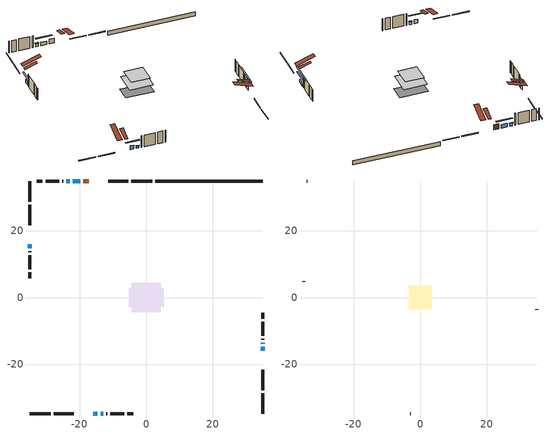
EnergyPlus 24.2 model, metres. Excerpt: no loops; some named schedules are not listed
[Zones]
conditioned space
 floor adiabatic (AdiabaticFloorConstruction): -4.38,-4.38 -4.38,4.38 4.38,4.38 4.38,-4.38 z2.75
 floor foundation (Slab1 construction): -5.25,-2.78 -5.25,2.78 5.25,2.78 5.25,-2.78 z-1.37
 wall outside (RimJoist1 construction): 1.84,34.92 -4.42,34.92 / -34.92,-34.92 -28.66,-34.92 / -34.92,34.92 -34.92,28.66 / 34.92,-34.92 34.92,-28.66 z0.31:0.61
 wall outside (RimJoist2 construction): -5.35,34.92 -11.38,34.92 / -27.73,-34.92 -21.7,-34.92 / -34.92,27.73 -34.92,21.7 / 34.92,-27.73 34.92,-21.7 z0.31:0.61
 wall outside (AdiabaticWallConstruction 1): -17.18,34.92 -18.86,34.92 z0.31:2.34
 wall outside (AdiabaticWallConstruction): 34.92,-15.91 34.92,-14.8 / -34.92,15.91 -34.92,14.8 z0.31:1.69; -19.79,34.92 -22.03,34.92 z0.31:1.7; -15.91,-34.92 -14.63,-34.92 z0.31:1.9; -22.95,34.92 -23.91,34.92 z0.31:1.5; -13.7,-34.92 -12.92,-34.92 z0.31:1.27; 34.92,-13.87 34.92,-13.58 z0.31:0.67
 wall outside (Wall1 construction): -24.84,34.92 -25.16,34.92 / -12,-34.92 -11.68,-34.92 / -34.92,13.87 -34.92,13.56 / 34.92,-12.66 34.92,-12.34 z0.31:5.19
 wall outside (Wall2 construction): -26.08,34.92 -30.18,34.92 / -10.75,-34.92 -6.66,-34.92 / -34.92,12.63 -34.92,8.53 / 34.92,-11.41 34.92,-7.32 z0.31:5.19
 wall outside (Wall3 construction): -31.11,34.92 -32.88,34.92 / -5.73,-34.92 -3.96,-34.92 / -34.92,7.6 -34.92,5.83 / 34.92,-6.39 34.92,-4.62 z0.31:5.19
 wall foundation (FoundationWall1 construction): 2.76,34.92,-1.37 2.76,34.92,0.31 31.71,34.92,0.31 31.71,34.92,0.28 34.92,34.92,0.28 34.92,34.92,-1.37
 window (WindowConstruction): 34.92,-15.91 34.92,-14.8 z0.31:1.69
 window (WindowConstruction 1): -19.79,34.92 -22.03,34.92 z0.31:1.7
 window (WindowConstruction 2): -15.91,-34.92 -14.63,-34.92 z0.31:1.9
 window (WindowConstruction 3): -34.92,15.91 -34.92,14.8 z0.31:1.69
 window (WindowConstruction 4): -22.96,34.92 -23.91,34.92 z0.31:1.5
 window (WindowConstruction 5): -13.7,-34.92 -12.93,-34.92 z0.31:1.27
 window (WindowConstruction 6): 34.92,-13.87 34.92,-13.59 z0.31:0.66
 door (Door): -17.18,34.92 -18.86,34.92 z0.31:2.34
 ceiling adiabatic (AdiabaticFloorConstruction): 4.38,-4.38 4.38,4.38 -4.38,4.38 -4.38,-4.38 z2.75
 roof outside (Roof2 construction): -16.25,34.92,5.19 -16.25,30.35,6.71 -15.05,30.35,6.71 -15.05,34.92,5.19; -16.83,-34.92,5.19 -16.83,-30.35,6.71 -18.04,-30.35,6.71 -18.04,-34.92,5.19; -34.92,16.83,5.19 -30.35,16.83,6.71 -30.35,18.04,6.71 -34.92,18.04,5.19; 34.92,-16.83,5.19 30.35,-16.83,6.71 30.35,-18.04,6.71 34.92,-18.04,5.19
attic - vented
 floor to conditioned space (Floor1 construction Reversed): -3.52,-3.52 -3.52,3.52 3.52,3.52 3.52,-3.52 z5.19
 wall outside (Wall4 construction): -33.81,34.92 -33.99,34.92 / -3.03,-34.92 -2.85,-34.92 / -34.92,4.9 -34.92,4.72 / 34.92,-3.69 34.92,-3.51 z0.31:5.19
 roof outside (Roof1 construction): -14.12,34.92,5.19 -14.12,28.06,7.47 -12.31,28.06,7.47 -12.31,34.92,5.19; -18.97,-34.92,5.19 -18.97,-28.06,7.47 -20.78,-28.06,7.47 -20.78,-34.92,5.19; -34.92,18.97,5.19 -28.06,18.97,7.47 -28.06,20.78,7.47 -34.92,20.78,5.19; 34.92,-18.97,5.19 28.06,-18.97,7.47 28.06,-20.78,7.47 34.92,-20.78,5.19
shading: 34.92,-12.89 34.92,-17.82 35.33,-17.82 35.33,-12.89 z3.6; -23.94,34.92 -17.88,34.92 -17.88,35.33 -23.94,35.33 z3.61; -12.72,-34.92 -17.82,-34.92 -17.82,-35.33 -12.72,-35.33 z3.81; -34.92,12.89 -34.92,17.82 -35.33,17.82 -35.33,12.89 z3.6; -24.11,34.92 -22.75,34.92 -22.75,35.33 -24.11,35.33 z1.7; -12.72,-34.92 -13.9,-34.92 -13.9,-35.33 -12.72,-35.33 z1.47; 34.92,-8.93 34.92,-18.52 35.33,-18.52 35.33,-8.93 z5.31
[Building]
Building 1: Terrain=Suburbs
[Site:Location]
Winnipeg Intl AP_MB: Latitude {deg}=49.91; Longitude {deg}=-97.24; Time Zone {hr}=-6; Elevation {m}=239; Keep Site Location Information=Yes
[Site:GroundTemperature:Shallow]
-2.46526, -5.11642, -5.32873, -4.07063, 0.979979, 6.00706, 10.3653, 13.1261, 13.3606, 11.1152, 6.8681, 1.99523
[Site:WaterMainsTemperature]
Calculation Method=Schedule; Temperature Schedule=mains temperature schedule
[Material] Roughness=Rough; Thermal Absorptance=0.9
Name | Thickness {m} | Conductivity {W/m-K} | Density {kg/m3} | Specific Heat {J/kg-K} | Solar Absorptance | Visible Absorptance
asphalt or fiberglass shingles | 0.00635 | 0.162714 | 1121.4 | 1465.45 | 0.84 | 0.84
ceiling loosefill ins | 0.0846667 | 0.0480833 | 16.02 | 1046.75 | 0.7 | 0.7
ceiling stud and cavity | 0.1397 | 0.102768 | 65.682 | 1177.47 | 0.7 | 0.7
concrete 4.0 in. | 0.1016 | 1.803125 | 2242.8 | 837.4 | 0.7 | 0.7
concrete 8.0 in. | 0.2032 | 1.803125 | 2242.8 | 837.4 | 0.7 | 0.7
door material | 0.04445 | 0.0451087 | 512.64 | 1214.23 | 0.7 | 0.7
floor covering | 0.0127 | 0.0433444 | 54.468 | 1339.84 | 0.6 | 0.6
floor rigid ins; wall rigid ins | 0.512978 | 0.029427 | 32.04 | 1214.23 | 0.7 | 0.7
floor stud and cavity | 0.1397 | 1.75129 | 37.0049 | 1207.88 | 0.7 | 0.7
furniture material conditioned space 1 | 0.1524 | 0.115458 | 640.8 | 1214.23 | 0.6 | 0.6
gypsum board | 0.0127 | 0.160291 | 801 | 837.4 | 0.6 | 0.6
osb sheathing 0.5 in. | 0.0127 | 0.115458 | 512.64 | 1214.23 | 0.7 | 0.7
osb sheathing 0.75 in. | 0.01905 | 0.115458 | 512.64 | 1214.23 | 0.7 | 0.7
rim joist stud and cavity | 0.0508 | 0.177588 | 50.32683 | 1063.81 | 0.6 | 0.6
rim joist stud and cavity 1 | 0.0508 | 0.648972 | 50.32683 | 1063.81 | 0.6 | 0.6
roof stud and cavity | 0.2032 | 0.184409 | 78.34581 | 1123.46 | 0.7 | 0.7
wall stud and cavity | 0.1397 | 0.103575 | 139.0536 | 1170.24 | 0.7 | 0.7
wall stud and cavity 1 | 0.1397 | 0.0934493 | 139.0536 | 1170.24 | 0.7 | 0.7
wall stud and cavity 2 | 0.1397 | 0.0985572 | 139.0536 | 1170.24 | 0.7 | 0.7
wall stud and cavity 3 | 0.0889 | 6.1454 | 50.32683 | 1063.81 | 0.6 | 0.6
wall stud and cavity 4 | 0.0889 | 0.380278 | 52.3479 | 1209.89 | 0.7 | 0.7
wall stud and cavity 5 | 0.0889 | 0.391764 | 83.0341 | 1211.67 | 0.7 | 0.7
wood siding | 0.0254 | 0.102417 | 544.68 | 1172.36 | 0.4 | 0.4
wood siding 1 | 0.00254 | 0.102417 | 544.68 | 1172.36 | 0.4 | 0.4
wood siding 2; wood siding 3; wood siding 4 | 0.0254 | 0.102417 | 544.68 | 1172.36 | 0.7 | 0.7
[WindowMaterial:SimpleGlazingSystem]
Name | U-Factor {W/m2-K} | Solar Heat Gain Coefficient
WindowMaterial | 2.21953 | 0.6
WindowMaterial 1 | 2.217259 | 0.6
WindowMaterial 2 | 2.188869 | 0.61
WindowMaterial 3 | 2.25473 | 0.58
WindowMaterial 4 | 2.31265 | 0.56
WindowMaterial 5 | 2.674338 | 0.39
[Construction]
AdiabaticFloorConstruction: floor stud and cavity, floor rigid ins, osb sheathing 0.75 in., floor covering
AdiabaticWallConstruction: wood siding 3, wall rigid ins, wall stud and cavity 4, gypsum board
AdiabaticWallConstruction 1: wood siding 4, wall rigid ins, wall stud and cavity 4, gypsum board
Door: door material
Floor1 construction Reversed: gypsum board, ceiling stud and cavity, ceiling loosefill ins
FoundationWall1 construction: concrete 8.0 in.
furniture construction conditioned space 1: furniture material conditioned space 1
PartitionWallConstruction: gypsum board, wall stud and cavity 5, gypsum board
RimJoist1 construction: wood siding 2, rim joist stud and cavity
RimJoist2 construction: wood siding 2, rim joist stud and cavity 1
Roof1 construction: asphalt or fiberglass shingles
Roof2 construction: asphalt or fiberglass shingles, osb sheathing 0.75 in., roof stud and cavity, gypsum board
Slab1 construction: concrete 4.0 in.
Wall1 construction: wood siding, osb sheathing 0.5 in., wall stud and cavity, gypsum board
Wall2 construction: wood siding, osb sheathing 0.5 in., wall stud and cavity 1, gypsum board
Wall3 construction: wood siding, osb sheathing 0.5 in., wall stud and cavity 2, gypsum board
Wall4 construction: wood siding 1, wall stud and cavity 3
WindowConstruction; WindowConstruction 3: WindowMaterial
WindowConstruction 1: WindowMaterial 1
WindowConstruction 2: WindowMaterial 2
WindowConstruction 4: WindowMaterial 3
WindowConstruction 5: WindowMaterial 4
WindowConstruction 6: WindowMaterial 5
[Zone] Multiplier=1; Part of Total Floor Area=Yes
Name | Volume {m3}
attic - vented | 18.3996
conditioned space | 338.4
[Space]
Name | Zone | Volume {m3}
attic - vented 1 | attic - vented | 18.3996
conditioned space 1 | conditioned space | 338.4
[ZoneInfiltration:EffectiveLeakageArea]
infil attic - vented 1: Zone or Space=attic - vented 1; Schedule=Always On Discrete; Effective Air Leakage Area {cm2}=1652.67; Stack Coefficient=0.000498094; Wind Coefficient=1.50791e-05
[ZoneMixing]
whole house fan mix: Zone or Space=attic - vented; Schedule=Always On Continuous; Design Flow Rate Calculation Method=Flow/Zone; Design Flow Rate {m3/s}=0; Source Zone or Space=conditioned space
[SurfaceProperty:ExposedFoundationPerimeter]
Slab1: Exposed Perimeter Calculation Method=TotalExposedPerimeter; Total Exposed Perimeter {m}=32.157
[InternalMass] Zone or ZoneList=conditioned space; Space or SpaceList=conditioned space 1
Name | Construction | Surface Area {m2}
furniture mass conditioned space 1 | furniture construction conditioned space 1 | 54.1321
partition wall mass | PartitionWallConstruction | 135.33
[Lights]
interior lighting: Zone or ZoneList or Space or SpaceList=conditioned space 1; Schedule=interior lighting schedule; Design Level Calculation Method=LightingLevel; Lighting Level {W}=343.2; Return Air Fraction=0; Fraction Radiant=0.6; Fraction Visible=0.2; Fraction Replaceable=1
[People]
occupants: Zone or ZoneList or Space or SpaceList=conditioned space 1; Number of People Schedule=occupants schedule; Number of People Calculation Method=People; Number of People=3; Fraction Radiant=0.314171; Sensible Heat Fraction=0.56303; Activity Level Schedule=occupants activity schedule; Carbon Dioxide Generation Rate {m3/s-W}=0; Enable ASHRAE 55 Comfort Warnings=No; Mean Radiant Temperature Calculation Type=EnclosureAveraged
[ElectricEquipment] Zone or ZoneList or Space or SpaceList=conditioned space 1; Design Level Calculation Method=EquipmentLevel
Name | Schedule | Design Level {W} | Fraction Latent | Fraction Radiant | Fraction Lost
clothes dryer | clothes dryer schedule | 140.772 | 0.015 | 0.081 | 0.85
clothes washer | clothes washer schedule | 32.1985 | 0.03 | 0.162 | 0.7
cooking range | cooking range schedule | 215.147 | 0.08 | 0.432 | 0.2
dishwasher | dishwasher schedule | 66.8632 | 0.3 | 0.18 | 0.4
fridge | fridge schedule | 72.9452 | 0 | 0.6 | 0
mech vent house fan | mech vent house fan schedule | 0 | 0 | 0 | 1
mech vent house fan cfis | mech vent house fan cfis schedule | 0 | 0 | 0 | 0
misc plug loads | misc plug loads schedule | 494.7 | 0.045 | 0.513 | 0.1
whole house fan | Always On Discrete | 0 | 0 | 0 | 1
[OtherEquipment] Zone or ZoneList or Space or SpaceList=conditioned space 1; Design Level Calculation Method=EquipmentLevel
Name | Fuel Type | Schedule | Design Level {W} | Fraction Latent | Fraction Radiant | Fraction Lost
clothes dryer 1 | Electricity | clothes dryer schedule | 0 | 0.015 | 0.081 | 0.85
cooking range 1 | Electricity | cooking range schedule | 0 | 0.08 | 0.432 | 0.2
general water use latent | None | general water use schedule | 62.594 | 1 | 0 | 0
general water use sensible | None | general water use schedule | -61.6891 | 0 | 0.6 | 0
mech vent house fan latent load | None | Always On Discrete | 0 | 1 | 0 | 0
mech vent house fan sensible load | None | Always On Discrete | 0 | 0 | 0 | 0
water heater energy adjustment1 | NaturalGas | Always On Discrete | 0.01 | 0 | 0 | 1
[ZoneInfiltration:DesignFlowRate] Zone or ZoneList or Space or SpaceList=conditioned space 1; Schedule=Always On Discrete; Design Flow Rate Calculation Method=Flow/Zone; Design Flow Rate {m3/s}=0
infil flow; natural vent flow; whole house fan flow
[AvailabilityManager:Scheduled]
furnace airloop Availability Manager: Schedule=Always On Discrete
[Foundation:Kiva]
Foundation Kiva 1: Initial Indoor Air Temperature {C}=21; Wall Height Above Grade {m}=0.309982; Wall Depth Below Slab {m}=0.2032
[Foundation:Kiva:Settings]
Soil Conductivity {W/m-K}=0.849921; Soil Density {kg/m3}=1842.3; Soil Specific Heat {J/kg-K}=418.7; Ground Solar Absorptivity=0.9; Ground Thermal Absorptivity=0.9; Ground Surface Roughness {m}=0.03; Far-Field Width {m}=40; Deep-Ground Boundary Condition=ZeroFlux; Deep-Ground Depth {m}=40; Minimum Cell Dimension {m}=0.2; Maximum Cell Growth Coefficient=3; Simulation Timestep=Timestep
[Exterior:Lights]
exterior lighting: Schedule=exterior lighting schedule; Design Level {W}=75.6
[EnergyManagementSystem:GlobalVariable]
furnace_airloop_Fan_RTF
infil_program_Qfan
infil_program_Qinf
natural_vent_program_Qnv
natural_vent_program_Qwhf
[EnergyManagementSystem:Sensor]
Name | Output:Variable or Output:Meter Index Key | Output:Variable or Output:Meter
airflow_gain | infil flow | Infiltration Sensible Heat Gain Energy
airflow_gain_1 | natural vent flow | Infiltration Sensible Heat Gain Energy
airflow_gain_2 | whole house fan flow | Infiltration Sensible Heat Gain Energy
airflow_loss | infil flow | Infiltration Sensible Heat Loss Energy
airflow_loss_1 | natural vent flow | Infiltration Sensible Heat Loss Energy
airflow_loss_2 | whole house fan flow | Infiltration Sensible Heat Loss Energy
clg_load_cond |  | Cooling:EnergyTransfer:Zone:CONDITIONED SPACE
clg_sp_s; clg_sp_s_1 | cooling setpoint | Schedule Value
clothes_dryer_exhaust_0_sch_s | clothes dryer exhaust 0 schedule | Schedule Value
cool_season | cooling season schedule | Schedule Value
htg_load_cond |  | Heating:EnergyTransfer:Zone:CONDITIONED SPACE
htg_sp_s; htg_sp_s_1 | heating setpoint | Schedule Value
ig_ee_conv | clothes dryer | Electric Equipment Convective Heating Energy
ig_ee_conv_2 | cooking range | Electric Equipment Convective Heating Energy
ig_ee_conv_4 | fridge | Electric Equipment Convective Heating Energy
ig_ee_conv_5 | misc plug loads | Electric Equipment Convective Heating Energy
ig_ee_conv_6 | whole house fan | Electric Equipment Convective Heating Energy
ig_ee_rad | clothes dryer | Electric Equipment Radiant Heating Energy
ig_ee_rad_2 | cooking range | Electric Equipment Radiant Heating Energy
ig_ee_rad_4 | fridge | Electric Equipment Radiant Heating Energy
ig_ee_rad_5 | misc plug loads | Electric Equipment Radiant Heating Energy
ig_ee_rad_6 | whole house fan | Electric Equipment Radiant Heating Energy
ig_lgt_conv | interior lighting | Lights Convective Heating Energy
ig_lgt_rad | interior lighting | Lights Radiant Heating Energy
ig_lgt_vis | interior lighting | Lights Visible Radiation Heating Energy
ig_oe_conv | clothes dryer 1 | Other Equipment Convective Heating Energy
ig_oe_conv_1 | cooking range 1 | Other Equipment Convective Heating Energy
ig_oe_conv_2 | general water use latent | Other Equipment Convective Heating Energy
ig_oe_conv_3 | general water use sensible | Other Equipment Convective Heating Energy
ig_oe_conv_4 | water heater energy adjustment1 | Other Equipment Convective Heating Energy
ig_oe_rad | clothes dryer 1 | Other Equipment Radiant Heating Energy
ig_oe_rad_1 | cooking range 1 | Other Equipment Radiant Heating Energy
ig_oe_rad_2 | general water use latent | Other Equipment Radiant Heating Energy
ig_oe_rad_3 | general water use sensible | Other Equipment Radiant Heating Energy
ig_oe_rad_4 | water heater energy adjustment1 | Other Equipment Radiant Heating Energy
ig_ppl_conv | occupants | People Convective Heating Energy
ig_ppl_rad | occupants | People Radiant Heating Energy
im_conv | furniture mass conditioned space 1 | Surface Inside Face Convection Heat Gain Energy
im_conv_1 | partition wall mass | Surface Inside Face Convection Heat Gain Energy
im_ig | furniture mass conditioned space 1 | Surface Inside Face Internal Gains Radiation Heat Gain Energy
im_ig_1 | partition wall mass | Surface Inside Face Internal Gains Radiation Heat Gain Energy
im_lgt | furniture mass conditioned space 1 | Surface Inside Face Lights Radiation Heat Gain Energy
im_lgt_1 | partition wall mass | Surface Inside Face Lights Radiation Heat Gain Energy
im_sol | furniture mass conditioned space 1 | Surface Inside Face Solar Radiation Heat Gain Energy
im_sol_1 | partition wall mass | Surface Inside Face Solar Radiation Heat Gain Energy
im_surf | furniture mass conditioned space 1 | Surface Inside Face Net Surface Thermal Radiation Heat Gain Energy
im_surf_1 | partition wall mass | Surface Inside Face Net Surface Thermal Radiation Heat Gain Energy
mv_conv | mech vent house fan | Electric Equipment Convective Heating Energy
mv_conv_1 | mech vent house fan cfis | Electric Equipment Convective Heating Energy
mv_conv_2 | mech vent house fan latent load | Other Equipment Convective Heating Energy
mv_conv_3 | mech vent house fan sensible load | Other Equipment Convective Heating Energy
mv_rad | mech vent house fan | Electric Equipment Radiant Heating Energy
mv_rad_1 | mech vent house fan cfis | Electric Equipment Radiant Heating Energy
mv_rad_2 | mech vent house fan latent load | Other Equipment Radiant Heating Energy
mv_rad_3 | mech vent house fan sensible load | Other Equipment Radiant Heating Energy
natural_vent_s | natural vent schedule | Schedule Value
out_pb_s |  | Site Outdoor Air Barometric Pressure
out_wt_s |  | Site Outdoor Air Humidity Ratio
site_vw_s |  | Site Wind Speed
ss_back_out | Window1 | Surface Window Shortwave from Zone Back Out Window Heat Transfer Rate
ss_back_out_1 | Window2 | Surface Window Shortwave from Zone Back Out Window Heat Transfer Rate
ss_back_out_2 | Window4 | Surface Window Shortwave from Zone Back Out Window Heat Transfer Rate
ss_back_out_3 | Window5 | Surface Window Shortwave from Zone Back Out Window Heat Transfer Rate
ss_back_out_4 | Window6 | Surface Window Shortwave from Zone Back Out Window Heat Transfer Rate
ss_back_out_5 | Window7 | Surface Window Shortwave from Zone Back Out Window Heat Transfer Rate
ss_back_out_6 | Window8 | Surface Window Shortwave from Zone Back Out Window Heat Transfer Rate
ss_conv | Door1 | Surface Inside Face Convection Heat Gain Energy
ss_conv_1 | Window1 | Surface Inside Face Convection Heat Gain Energy
ss_conv_2 | Window2 | Surface Inside Face Convection Heat Gain Energy
ss_conv_3 | Window4 | Surface Inside Face Convection Heat Gain Energy
ss_conv_4 | Window5 | Surface Inside Face Convection Heat Gain Energy
ss_conv_5 | Window6 | Surface Inside Face Convection Heat Gain Energy
ss_conv_6 | Window7 | Surface Inside Face Convection Heat Gain Energy
ss_conv_7 | Window8 | Surface Inside Face Convection Heat Gain Energy
ss_ig | Door1 | Surface Inside Face Internal Gains Radiation Heat Gain Energy
ss_ig_1 | Window1 | Surface Inside Face Internal Gains Radiation Heat Gain Energy
ss_ig_2 | Window2 | Surface Inside Face Internal Gains Radiation Heat Gain Energy
ss_ig_3 | Window4 | Surface Inside Face Internal Gains Radiation Heat Gain Energy
ss_ig_4 | Window5 | Surface Inside Face Internal Gains Radiation Heat Gain Energy
ss_ig_5 | Window6 | Surface Inside Face Internal Gains Radiation Heat Gain Energy
ss_ig_6 | Window7 | Surface Inside Face Internal Gains Radiation Heat Gain Energy
ss_ig_7 | Window8 | Surface Inside Face Internal Gains Radiation Heat Gain Energy
ss_lgt | Door1 | Surface Inside Face Lights Radiation Heat Gain Energy
ss_sol | Door1 | Surface Inside Face Solar Radiation Heat Gain Energy
ss_surf | Door1 | Surface Inside Face Net Surface Thermal Radiation Heat Gain Energy
ss_surf_1 | Window1 | Surface Inside Face Net Surface Thermal Radiation Heat Gain Energy
ss_surf_2 | Window2 | Surface Inside Face Net Surface Thermal Radiation Heat Gain Energy
ss_surf_3 | Window4 | Surface Inside Face Net Surface Thermal Radiation Heat Gain Energy
ss_surf_4 | Window5 | Surface Inside Face Net Surface Thermal Radiation Heat Gain Energy
ss_surf_5 | Window6 | Surface Inside Face Net Surface Thermal Radiation Heat Gain Energy
ss_surf_6 | Window7 | Surface Inside Face Net Surface Thermal Radiation Heat Gain Energy
ss_surf_7 | Window8 | Surface Inside Face Net Surface Thermal Radiation Heat Gain Energy
ss_trans_in | Window1 | Surface Window Transmitted Solar Radiation Rate
ss_trans_in_1 | Window2 | Surface Window Transmitted Solar Radiation Rate
ss_trans_in_2 | Window4 | Surface Window Transmitted Solar Radiation Rate
ss_trans_in_3 | Window5 | Surface Window Transmitted Solar Radiation Rate
ss_trans_in_4 | Window6 | Surface Window Transmitted Solar Radiation Rate
ss_trans_in_5 | Window7 | Surface Window Transmitted Solar Radiation Rate
ss_trans_in_6 | Window8 | Surface Window Transmitted Solar Radiation Rate
ss_trans_out | Window1 | Surface Inside Face Initial Transmitted Diffuse Transmitted Out Window Solar Radiation Rate
ss_trans_out_1 | Window2 | Surface Inside Face Initial Transmitted Diffuse Transmitted Out Window Solar Radiation Rate
ss_trans_out_2 | Window4 | Surface Inside Face Initial Transmitted Diffuse Transmitted Out Window Solar Radiation Rate
ss_trans_out_3 | Window5 | Surface Inside Face Initial Transmitted Diffuse Transmitted Out Window Solar Radiation Rate
ss_trans_out_4 | Window6 | Surface Inside Face Initial Transmitted Diffuse Transmitted Out Window Solar Radiation Rate
ss_trans_out_5 | Window7 | Surface Inside Face Initial Transmitted Diffuse Transmitted Out Window Solar Radiation Rate
ss_trans_out_6 | Window8 | Surface Inside Face Initial Transmitted Diffuse Transmitted Out Window Solar Radiation Rate
s_conv | Floor1 | Surface Inside Face Convection Heat Gain Energy
s_conv_1 | FoundationWall1 | Surface Inside Face Convection Heat Gain Energy
s_conv_10 | RimJoist2:270 | Surface Inside Face Convection Heat Gain Energy
s_conv_11 | RimJoist2:90 | Surface Inside Face Convection Heat Gain Energy
s_conv_12 | Roof2:0 | Surface Inside Face Convection Heat Gain Energy
s_conv_13 | Roof2:180 | Surface Inside Face Convection Heat Gain Energy
s_conv_14 | Roof2:270 | Surface Inside Face Convection Heat Gain Energy
s_conv_15 | Roof2:90 | Surface Inside Face Convection Heat Gain Energy
s_conv_16 | Slab1 | Surface Inside Face Convection Heat Gain Energy
s_conv_17 | Wall1:0 | Surface Inside Face Convection Heat Gain Energy
s_conv_18 | Wall1:180 | Surface Inside Face Convection Heat Gain Energy
s_conv_19 | Wall1:270 | Surface Inside Face Convection Heat Gain Energy
s_conv_2 | inferred conditioned ceiling | Surface Inside Face Convection Heat Gain Energy
s_conv_20 | Wall1:90 | Surface Inside Face Convection Heat Gain Energy
s_conv_21 | Wall2:0 | Surface Inside Face Convection Heat Gain Energy
s_conv_22 | Wall2:180 | Surface Inside Face Convection Heat Gain Energy
s_conv_23 | Wall2:270 | Surface Inside Face Convection Heat Gain Energy
s_conv_24 | Wall2:90 | Surface Inside Face Convection Heat Gain Energy
s_conv_25 | Wall3:0 | Surface Inside Face Convection Heat Gain Energy
s_conv_26 | Wall3:180 | Surface Inside Face Convection Heat Gain Energy
s_conv_27 | Wall3:270 | Surface Inside Face Convection Heat Gain Energy
s_conv_28 | Wall3:90 | Surface Inside Face Convection Heat Gain Energy
s_conv_3 | inferred conditioned floor | Surface Inside Face Convection Heat Gain Energy
s_conv_4 | RimJoist1:0 | Surface Inside Face Convection Heat Gain Energy
s_conv_5 | RimJoist1:180 | Surface Inside Face Convection Heat Gain Energy
s_conv_6 | RimJoist1:270 | Surface Inside Face Convection Heat Gain Energy
s_conv_7 | RimJoist1:90 | Surface Inside Face Convection Heat Gain Energy
s_conv_8 | RimJoist2:0 | Surface Inside Face Convection Heat Gain Energy
s_conv_9 | RimJoist2:180 | Surface Inside Face Convection Heat Gain Energy
s_ig | Floor1 | Surface Inside Face Internal Gains Radiation Heat Gain Energy
s_ig_1 | FoundationWall1 | Surface Inside Face Internal Gains Radiation Heat Gain Energy
s_ig_10 | RimJoist2:270 | Surface Inside Face Internal Gains Radiation Heat Gain Energy
s_ig_11 | RimJoist2:90 | Surface Inside Face Internal Gains Radiation Heat Gain Energy
s_ig_12 | Roof2:0 | Surface Inside Face Internal Gains Radiation Heat Gain Energy
s_ig_13 | Roof2:180 | Surface Inside Face Internal Gains Radiation Heat Gain Energy
s_ig_14 | Roof2:270 | Surface Inside Face Internal Gains Radiation Heat Gain Energy
s_ig_15 | Roof2:90 | Surface Inside Face Internal Gains Radiation Heat Gain Energy
s_ig_16 | Slab1 | Surface Inside Face Internal Gains Radiation Heat Gain Energy
s_ig_17 | Wall1:0 | Surface Inside Face Internal Gains Radiation Heat Gain Energy
s_ig_18 | Wall1:180 | Surface Inside Face Internal Gains Radiation Heat Gain Energy
s_ig_19 | Wall1:270 | Surface Inside Face Internal Gains Radiation Heat Gain Energy
s_ig_2 | inferred conditioned ceiling | Surface Inside Face Internal Gains Radiation Heat Gain Energy
s_ig_20 | Wall1:90 | Surface Inside Face Internal Gains Radiation Heat Gain Energy
s_ig_21 | Wall2:0 | Surface Inside Face Internal Gains Radiation Heat Gain Energy
s_ig_22 | Wall2:180 | Surface Inside Face Internal Gains Radiation Heat Gain Energy
s_ig_23 | Wall2:270 | Surface Inside Face Internal Gains Radiation Heat Gain Energy
s_ig_24 | Wall2:90 | Surface Inside Face Internal Gains Radiation Heat Gain Energy
s_ig_25 | Wall3:0 | Surface Inside Face Internal Gains Radiation Heat Gain Energy
s_ig_26 | Wall3:180 | Surface Inside Face Internal Gains Radiation Heat Gain Energy
s_ig_27 | Wall3:270 | Surface Inside Face Internal Gains Radiation Heat Gain Energy
s_ig_28 | Wall3:90 | Surface Inside Face Internal Gains Radiation Heat Gain Energy
s_ig_3 | inferred conditioned floor | Surface Inside Face Internal Gains Radiation Heat Gain Energy
s_ig_4 | RimJoist1:0 | Surface Inside Face Internal Gains Radiation Heat Gain Energy
s_ig_5 | RimJoist1:180 | Surface Inside Face Internal Gains Radiation Heat Gain Energy
s_ig_6 | RimJoist1:270 | Surface Inside Face Internal Gains Radiation Heat Gain Energy
s_ig_7 | RimJoist1:90 | Surface Inside Face Internal Gains Radiation Heat Gain Energy
s_ig_8 | RimJoist2:0 | Surface Inside Face Internal Gains Radiation Heat Gain Energy
s_ig_9 | RimJoist2:180 | Surface Inside Face Internal Gains Radiation Heat Gain Energy
s_lgt | Floor1 | Surface Inside Face Lights Radiation Heat Gain Energy
s_lgt_1 | FoundationWall1 | Surface Inside Face Lights Radiation Heat Gain Energy
s_lgt_10 | RimJoist2:270 | Surface Inside Face Lights Radiation Heat Gain Energy
